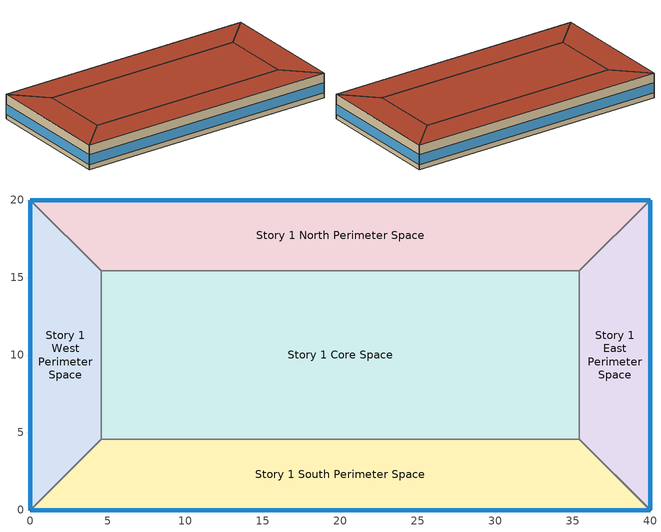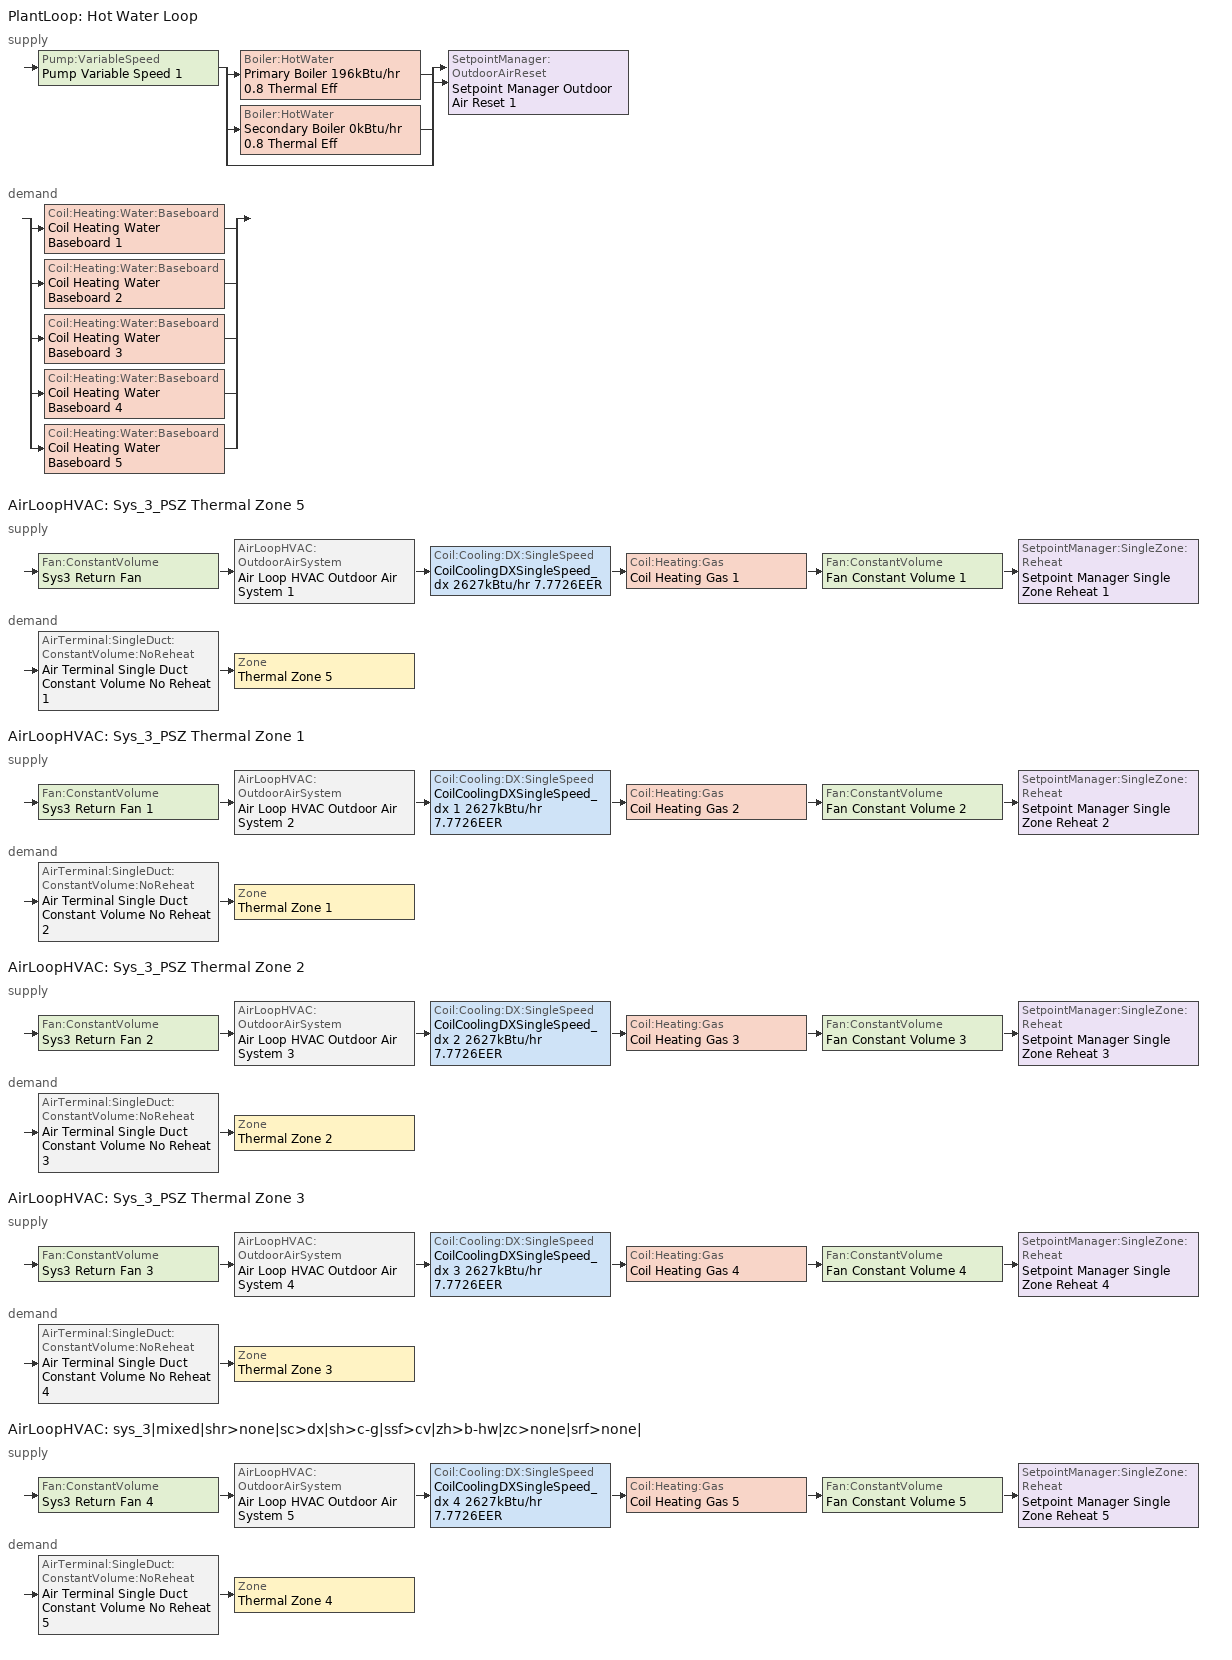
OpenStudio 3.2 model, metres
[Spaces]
Story 1 West Perimeter Space
 floor ground: 0,20 4.57,15.43 4.57,4.57 0,0 z0
 wall outside: 0,20 0,0 z0:3.8
 wall to Story 1 North Perimeter Space: 4.57,15.43 0,20 z0:3.8
 wall to Story 1 Core Space: 4.57,4.57 4.57,15.43 z0:3.8
 wall to Story 1 South Perimeter Space: 0,0 4.57,4.57 z0:3.8
 window: 0,19.97 0,0.03 z0.76:2.28
 roof outside: 0,0 4.57,4.57 4.57,15.43 0,20 z3.8
Story 1 North Perimeter Space
 floor ground: 40,20 35.43,15.43 4.57,15.43 0,20 z0
 wall outside: 40,20 0,20 z0:3.8
 wall to Story 1 East Perimeter Space: 35.43,15.43 40,20 z0:3.8
 wall to Story 1 Core Space: 4.57,15.43 35.43,15.43 z0:3.8
 window: 39.97,20 0.03,20 z0.76:2.28
 roof outside: 35.43,15.43 40,20 0,20 4.57,15.43 z3.8
Story 1 East Perimeter Space
 floor ground: 40,20 40,0 35.43,4.57 35.43,15.43 z0
 wall outside: 40,0 40,20 z0:3.8
 wall to Story 1 South Perimeter Space: 35.43,4.57 40,0 z0:3.8
 wall to Story 1 Core Space: 35.43,15.43 35.43,4.57 z0:3.8
 window: 40,0.03 40,19.97 z0.76:2.28
 roof outside: 40,0 40,20 35.43,15.43 35.43,4.57 z3.8
Story 1 South Perimeter Space
 floor ground: 35.43,4.57 40,0 0,0 4.57,4.57 z0
 wall outside: 0,0 40,0 z0:3.8
 wall to Story 1 Core Space: 35.43,4.57 4.57,4.57 z0:3.8
 window: 0.03,0 39.97,0 z0.76:2.28
 roof outside: 40,0 35.43,4.57 4.57,4.57 0,0 z3.8
Story 1 Core Space
 floor ground: 35.43,15.43 35.43,4.57 4.57,4.57 4.57,15.43 z0
 roof outside: 35.43,4.57 35.43,15.43 4.57,15.43 4.57,4.57 z3.8
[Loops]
PlantLoop 'Hot Water Loop'
 supply: Pump:VariableSpeed 'Pump Variable Speed 1' > split
  | Boiler:HotWater 'Primary Boiler 196kBtu/hr 0.8 Thermal Eff'
  | Boiler:HotWater 'Secondary Boiler 0kBtu/hr 0.8 Thermal Eff'
  | bypass
  join > SetpointManager:OutdoorAirReset 'Setpoint Manager Outdoor Air Reset 1'
 demand: split
  | Coil:Heating:Water:Baseboard 'Coil Heating Water Baseboard 1'
  | Coil:Heating:Water:Baseboard 'Coil Heating Water Baseboard 2'
  | Coil:Heating:Water:Baseboard 'Coil Heating Water Baseboard 3'
  | Coil:Heating:Water:Baseboard 'Coil Heating Water Baseboard 4'
  | Coil:Heating:Water:Baseboard 'Coil Heating Water Baseboard 5'
AirLoopHVAC 'Sys_3_PSZ Thermal Zone 5'
 supply: Fan:ConstantVolume 'Sys3 Return Fan' > AirLoopHVAC:OutdoorAirSystem 'Air Loop HVAC Outdoor Air System 1' > Coil:Cooling:DX:SingleSpeed 'CoilCoolingDXSingleSpeed_dx 2627kBtu/hr 7.7726EER' > Coil:Heating:Gas 'Coil Heating Gas 1' > Fan:ConstantVolume 'Fan Constant Volume 1' > SetpointManager:SingleZone:Reheat 'Setpoint Manager Single Zone Reheat 1'
 demand: AirTerminal:SingleDuct:ConstantVolume:NoReheat 'Air Terminal Single Duct Constant Volume No Reheat 1' > Zone 'Thermal Zone 5'
AirLoopHVAC 'Sys_3_PSZ Thermal Zone 1'
 supply: Fan:ConstantVolume 'Sys3 Return Fan 1' > AirLoopHVAC:OutdoorAirSystem 'Air Loop HVAC Outdoor Air System 2' > Coil:Cooling:DX:SingleSpeed 'CoilCoolingDXSingleSpeed_dx 1 2627kBtu/hr 7.7726EER' > Coil:Heating:Gas 'Coil Heating Gas 2' > Fan:ConstantVolume 'Fan Constant Volume 2' > SetpointManager:SingleZone:Reheat 'Setpoint Manager Single Zone Reheat 2'
 demand: AirTerminal:SingleDuct:ConstantVolume:NoReheat 'Air Terminal Single Duct Constant Volume No Reheat 2' > Zone 'Thermal Zone 1'
AirLoopHVAC 'Sys_3_PSZ Thermal Zone 2'
 supply: Fan:ConstantVolume 'Sys3 Return Fan 2' > AirLoopHVAC:OutdoorAirSystem 'Air Loop HVAC Outdoor Air System 3' > Coil:Cooling:DX:SingleSpeed 'CoilCoolingDXSingleSpeed_dx 2 2627kBtu/hr 7.7726EER' > Coil:Heating:Gas 'Coil Heating Gas 3' > Fan:ConstantVolume 'Fan Constant Volume 3' > SetpointManager:SingleZone:Reheat 'Setpoint Manager Single Zone Reheat 3'
 demand: AirTerminal:SingleDuct:ConstantVolume:NoReheat 'Air Terminal Single Duct Constant Volume No Reheat 3' > Zone 'Thermal Zone 2'
AirLoopHVAC 'Sys_3_PSZ Thermal Zone 3'
 supply: Fan:ConstantVolume 'Sys3 Return Fan 3' > AirLoopHVAC:OutdoorAirSystem 'Air Loop HVAC Outdoor Air System 4' > Coil:Cooling:DX:SingleSpeed 'CoilCoolingDXSingleSpeed_dx 3 2627kBtu/hr 7.7726EER' > Coil:Heating:Gas 'Coil Heating Gas 4' > Fan:ConstantVolume 'Fan Constant Volume 4' > SetpointManager:SingleZone:Reheat 'Setpoint Manager Single Zone Reheat 4'
 demand: AirTerminal:SingleDuct:ConstantVolume:NoReheat 'Air Terminal Single Duct Constant Volume No Reheat 4' > Zone 'Thermal Zone 3'
AirLoopHVAC 'sys_3|mixed|shr>none|sc>dx|sh>c-g|ssf>cv|zh>b-hw|zc>none|srf>none|'
 supply: Fan:ConstantVolume 'Sys3 Return Fan 4' > AirLoopHVAC:OutdoorAirSystem 'Air Loop HVAC Outdoor Air System 5' > Coil:Cooling:DX:SingleSpeed 'CoilCoolingDXSingleSpeed_dx 4 2627kBtu/hr 7.7726EER' > Coil:Heating:Gas 'Coil Heating Gas 5' > Fan:ConstantVolume 'Fan Constant Volume 5' > SetpointManager:SingleZone:Reheat 'Setpoint Manager Single Zone Reheat 5'
 demand: AirTerminal:SingleDuct:ConstantVolume:NoReheat 'Air Terminal Single Duct Constant Volume No Reheat 5' > Zone 'Thermal Zone 4'
[Building]
Small Office: North Axis {deg}=-0; Space Type=ASHRAE 189.1-2009 ClimateZone 4-8 SmallOffice; Default Construction Set=ASHRAE 189.1-2009 ClimateZone 5 (smoff) ConstSet
[ClimateZones]
Climate Zone Institution Name 1=ASHRAE; Climate Zone Document Name 1=ANSI/ASHRAE Standard 169; Climate Zone Document Year 1=2006; Climate Zone Institution Name 2=CEC; Climate Zone Document Name 2=California Climate Zone Descriptions; Climate Zone Document Year 2=1995
[Site]
Toronto Pearson Intl AP_ON_CAN: Latitude {deg}=43.677; Longitude {deg}=-79.631; Time Zone {hr}=-5; Elevation {m}=173.4
[Site:WaterMainsTemperature]
Calculation Method=Correlation; Annual Average Outdoor Air Temperature {C}=9.05833; Maximum Difference In Monthly Average Outdoor Air Temperatures {deltaC}=28.3
[SizingPeriod:DesignDay] Barometric Pressure {Pa}=99259; Sky Clearness=0; Rain Indicator=0; Snow Indicator=0; Day of Month=21; Daylight Saving Time Indicator=0; Humidity Indicating Type=Wetbulb; Dry-Bulb Temperature Range Modifier Type=DefaultMultipliers
Name | Maximum Dry-Bulb Temperature {C} | Daily Dry-Bulb Temperature Range {deltaC} | Humidity Indicating Conditions at Maximum Dry-Bulb | Wind Speed {m/s} | Wind Direction {deg} | Month | Day Type | Solar Model Indicator | ASHRAE Taub | ASHRAE Taud
Toronto Pearson Intl AP Ann Clg .4% Condns DB=>MWB | 31.3 | 9.7 | 22.4 | 6 | 270 | 7 | SummerDesignDay | ASHRAETau | 0.425 | 2.27
Toronto Pearson Intl AP Ann Htg 99.6% Condns DB | -18 | 0 | -18 | 5.2 | 0 | 1 | WinterDesignDay | ASHRAEClearSky
Toronto Pearson Intl AP Ann Clg .4% Condns WB=>MDB | 29.2 | 9.7 | 23.7 | 6 | 270 | 7 | SummerDesignDay | ASHRAETau | 0.425 | 2.27
[Construction]
000 ExtSlabCarpet 4in ClimateZone 1-8: MAT-CC05 4 HW CONCRETE, CP02 CARPET PAD
000 Exterior Door: 000 F08 Metal surface, 000 I01 25mm insulation board
000 Exterior Window: 000 Clear 3mm, 000 Air 13mm, 000 Clear 3mm
000 Interior Ceiling: 000 M11 100mm lightweight concrete, 000 F05 Ceiling air space resistance, 000 F16 Acoustic tile
000 Interior Door; 000 Interior Partition: 000 G05 25mm wood
000 Interior Floor: 000 F16 Acoustic tile, 000 F05 Ceiling air space resistance, 000 M11 100mm lightweight concrete
000 Interior Wall: 000 G01a 19mm gypsum board, 000 F04 Wall air space resistance, 000 G01a 19mm gypsum board
000 Interior Window: 000 Clear 3mm
ASHRAE 189.1-2009 ExtRoof IEAD ClimateZone 2-5: Roof Membrane, Roof Insulation [21], Metal Decking
ASHRAE 189.1-2009 ExtWall Mass ClimateZone 5: 1IN Stucco, 8IN Concrete HW, Wall Insulation [40], 1/2IN Gypsum
ASHRAE 189.1-2009 ExtWindow ClimateZone 4-5: Theoretical Glass [207]
[DefaultConstructionSet]
ASHRAE 189.1-2009 ClimateZone 5 (smoff) ConstSet: Default Exterior Surface Constructions=ASHRAE 189.1-2009 ClimateZone 5 (smoff) Exterior DefSurfCons; Default Interior Surface Constructions=000 Interior DefSurfCons; Default Ground Contact Surface Constructions=000 Ground DefSurfCons; Default Exterior SubSurface Constructions=ASHRAE 189.1-2009 ClimateZone 5 (smoff) Exterior DefSubCons; Default Interior SubSurface Constructions=000 Interior DefSubCons; Interior Partition Construction=000 Interior Partition
[DefaultSubSurfaceConstructions] Glass Door Construction=000 Exterior Window; Skylight Construction=000 Exterior Window; Tubular Daylight Dome Construction=000 Interior Window; Tubular Daylight Diffuser Construction=000 Interior Window
Name | Fixed Window Construction | Operable Window Construction | Door Construction
000 Interior DefSubCons | 000 Interior Window | 000 Interior Window | 000 Interior Door
ASHRAE 189.1-2009 ClimateZone 5 (smoff) Exterior DefSubCons | ASHRAE 189.1-2009 ExtWindow ClimateZone 4-5 | ASHRAE 189.1-2009 ExtWindow ClimateZone 4-5 | 000 Exterior Door
[DefaultSurfaceConstructions]
Name | Floor Construction | Wall Construction | Roof Ceiling Construction
000 Ground DefSurfCons | 000 ExtSlabCarpet 4in ClimateZone 1-8 | 000 ExtSlabCarpet 4in ClimateZone 1-8 | 000 ExtSlabCarpet 4in ClimateZone 1-8
000 Interior DefSurfCons | 000 Interior Floor | 000 Interior Wall | 000 Interior Ceiling
ASHRAE 189.1-2009 ClimateZone 5 (smoff) Exterior DefSurfCons | 000 ExtSlabCarpet 4in ClimateZone 1-8 | ASHRAE 189.1-2009 ExtWall Mass ClimateZone 5 | ASHRAE 189.1-2009 ExtRoof IEAD ClimateZone 2-5
[Material]
Name | Roughness | Thickness {m} | Conductivity {W/m-K} | Density {kg/m3} | Specific Heat {J/kg-K} | Thermal Absorptance | Solar Absorptance | Visible Absorptance
000 F08 Metal surface | Smooth | 0.0008 | 45.28 | 7824 | 500
000 F16 Acoustic tile | MediumSmooth | 0.0191 | 0.06 | 368 | 590
000 G01a 19mm gypsum board | MediumSmooth | 0.019 | 0.16 | 800 | 1090
000 G05 25mm wood | MediumSmooth | 0.0254 | 0.15 | 608 | 1630
000 I01 25mm insulation board | MediumRough | 0.0254 | 0.03 | 43 | 1210
000 M11 100mm lightweight concrete | MediumRough | 0.1016 | 0.53 | 1280 | 840
1/2IN Gypsum | Smooth | 0.0127 | 0.16 | 784.9 | 830 | 0.9 | 0.92 | 0.92
1IN Stucco | Smooth | 0.0253 | 0.6918 | 1858 | 837 | 0.9 | 0.92 | 0.92
8IN Concrete HW | MediumRough | 0.2033 | 1.7296 | 2243 | 837 | 0.9 | 0.65 | 0.65
MAT-CC05 4 HW CONCRETE | Rough | 0.1016 | 1.311 | 2240 | 836.8 | 0.9 | 0.7 | 0.7
Metal Decking | MediumSmooth | 0.0015 | 45.006 | 7680 | 418.4 | 0.9 | 0.7 | 0.3
Roof Insulation [21] | MediumRough | 0.2105 | 0.049 | 265 | 836.8 | 0.9 | 0.7 | 0.7
Roof Membrane | VeryRough | 0.0095 | 0.16 | 1121.29 | 1460 | 0.9 | 0.7 | 0.7
Wall Insulation [40] | MediumRough | 0.0794 | 0.0432 | 91 | 837 | 0.9 | 0.5 | 0.5
[Material:AirGap]
Name | Thermal Resistance
000 F04 Wall air space resistance | 0.15
000 F05 Ceiling air space resistance | 0.18
[Material:NoMass]
CP02 CARPET PAD: Roughness=VeryRough; Thermal Resistance=0.2165; Thermal Absorptance=0.9; Solar Absorptance=0.7; Visible Absorptance=0.8
[WindowMaterial:Gas]
000 Air 13mm: Gas Type=Air; Thickness=0.0127
[WindowMaterial:Glazing] Optical Data Type=SpectralAverage; Thickness=0.003; Infrared Transmittance at Normal Incidence=0
Name | Solar Transmittance at Normal Incidence | Front Side Solar Reflectance at Normal Incidence | Back Side Solar Reflectance at Normal Incidence | Visible Transmittance at Normal Incidence | Front Side Visible Reflectance at Normal Incidence | Back Side Visible Reflectance at Normal Incidence | Front Side Infrared Hemispherical Emissivity | Back Side Infrared Hemispherical Emissivity | Conductivity | Dirt Correction Factor for Solar and Visible Transmittance | Solar Diffusing
000 Clear 3mm | 0.837 | 0.075 | 0.075 | 0.898 | 0.081 | 0.081 | 0.84 | 0.84 | 0.9
Theoretical Glass [207] | 0.3311 | 0.6189 | 0.6189 | 0.44 | 0.51 | 0.51 | 0.9 | 0.9 | 0.0133 | 1 | No
[DefaultScheduleSet]
SmallOffice Schedules: Number of People Schedule=Small Office Bldg Occ; People Activity Level Schedule=Small Office Activity; Lighting Schedule=Small Office Bldg Light; Electric Equipment Schedule=Small Office Bldg Equip; Infiltration Schedule=Small Office Infil Quarter On
[DesignSpecification:OutdoorAir]
SmallOffice Outdoor Air: Outdoor Air Method=Sum; Outdoor Air Flow per Person=0.0107645; Outdoor Air Flow per Floor Area=0; Outdoor Air Flow Rate=0; Outdoor Air Flow Air Changes per Hour=0
[ElectricEquipment]
ASHRAE 189.1-2009 ClimateZone 4-8 SmallOffice ElecInst: Electric Equipment Definition=ASHRAE 189.1-2009 ClimateZone 4-8 SmallOffice ElecDef; Space or SpaceType=ASHRAE 189.1-2009 ClimateZone 4-8 SmallOffice
[ElectricEquipment:Definition]
ASHRAE 189.1-2009 ClimateZone 4-8 SmallOffice ElecDef: Design Level Calculation Method=Watts/Area; Design Level=0; Watts per Space Floor Area=5.81251
[Lights]
ASHRAE 189.1-2009 ClimateZone 4-8 SmallOffice LightsInst: Lights Definition=ASHRAE 189.1-2009 ClimateZone 4-8 SmallOffice LightsDef; Space or SpaceType=ASHRAE 189.1-2009 ClimateZone 4-8 SmallOffice
[Lights:Definition]
ASHRAE 189.1-2009 ClimateZone 4-8 SmallOffice LightsDef: Design Level Calculation Method=Watts/Area; Lighting Level=0; Watts per Space Floor Area=9.68752
[People]
ASHRAE 189.1-2009 ClimateZone 4-8 SmallOffice PeopInst: People Definition=SmallOffice PeopDef; Space or SpaceType=ASHRAE 189.1-2009 ClimateZone 4-8 SmallOffice
[People:Definition]
SmallOffice PeopDef: Number of People Calculation Method=People/Area; Number of People=0; People per Space Floor Area=0.0538196; Fraction Radiant=0.3
[SpaceInfiltration:DesignFlowRate]
ASHRAE 189.1-2009 ClimateZone 4-8 SmallOffice Infil: Space or SpaceType=ASHRAE 189.1-2009 ClimateZone 4-8 SmallOffice; Design Flow Rate Calculation Method=AirChanges/Hour; Design Flow Rate=0; Air Changes per Hour=0.41
[SpaceType]
ASHRAE 189.1-2009 ClimateZone 4-8 SmallOffice: Default Schedule Set=SmallOffice Schedules; Design Specification Outdoor Air Object=SmallOffice Outdoor Air
[ThermostatSetpoint:DualSetpoint] Heating Setpoint Temperature Schedule=Small Office HtgSetp; Cooling Setpoint Temperature Schedule=Small Office ClgSetp
Thermal Zone 1 Thermostat; Thermal Zone 2 Thermostat; Thermal Zone 3 Thermostat; Thermal Zone 4 Thermostat; Thermal Zone 5 Thermostat
[BuildingStory]
Story 1: Nominal Z Coordinate {m}=0; Nominal Floor to Floor Height {m}=3.8
[Space] Building Story=Story 1
Name | Thermal Zone
Story 1 West Perimeter Space | Thermal Zone 2
Story 1 North Perimeter Space | Thermal Zone 3
Story 1 East Perimeter Space | Thermal Zone 4
Story 1 South Perimeter Space | Thermal Zone 1
Story 1 Core Space | Thermal Zone 5
[ThermalZone] Use Ideal Air Loads=No
Name | Thermostat
Thermal Zone 1 | Thermal Zone 1 Thermostat
Thermal Zone 2 | Thermal Zone 2 Thermostat
Thermal Zone 3 | Thermal Zone 3 Thermostat
Thermal Zone 4 | Thermal Zone 4 Thermostat
Thermal Zone 5 | Thermal Zone 5 Thermostat
[Sizing:Zone] Zone Cooling Design Supply Air Temperature Input Method=TemperatureDifference; Zone Cooling Design Supply Air Temperature {C}=14; Zone Cooling Design Supply Air Temperature Difference {deltaC}=11; Zone Heating Design Supply Air Temperature Input Method=TemperatureDifference; Zone Heating Design Supply Air Temperature {C}=40; Zone Heating Design Supply Air Temperature Difference {deltaC}=21; Zone Cooling Design Supply Air Humidity Ratio {kg-H2O/kg-air}=0.0085; Zone Heating Design Supply Air Humidity Ratio {kg-H2O/kg-air}=0.008; Zone Heating Sizing Factor=1.3; Zone Cooling Sizing Factor=1.1; Cooling Design Air Flow Method=DesignDay; Heating Design Air Flow Method=DesignDay; Account for Dedicated Outdoor Air System=No; Dedicated Outdoor Air System Control Strategy=NeutralSupplyAir; Dedicated Outdoor Air Low Setpoint Temperature for Design {C}=Autosize; Dedicated Outdoor Air High Setpoint Temperature for Design {C}=Autosize
Thermal Zone 1; Thermal Zone 2; Thermal Zone 3; Thermal Zone 4; Thermal Zone 5
[Zone equipment]
Thermal Zone 1: Air Terminal Single Duct Constant Volume No Reheat 2, Zone HVAC Baseboard Convective Water 2
Thermal Zone 2: Air Terminal Single Duct Constant Volume No Reheat 3, Zone HVAC Baseboard Convective Water 3
Thermal Zone 3: Air Terminal Single Duct Constant Volume No Reheat 4, Zone HVAC Baseboard Convective Water 4
Thermal Zone 4: Air Terminal Single Duct Constant Volume No Reheat 5, Zone HVAC Baseboard Convective Water 5
Thermal Zone 5: Air Terminal Single Duct Constant Volume No Reheat 1, Zone HVAC Baseboard Convective Water 1
[PlantLoop]
Hot Water Loop: Fluid Type=Water; Glycol Concentration=0; Plant Loop Volume {m3}=Autocalculate; Load Distribution Scheme=Optimal
[Sizing:Plant]
Hot Water Loop: Loop Type=Heating; Design Loop Exit Temperature {C}=82; Loop Design Temperature Difference {deltaC}=16; Sizing Option=NonCoincident; Zone Timesteps in Averaging Window=1; Coincident Sizing Factor Mode=None
[Pump:VariableSpeed]
Pump Variable Speed 1: Motor Efficiency=0.855; Pump Control Type=Intermittent; Skin Loss Radiative Fraction=0.5; Design Power Sizing Method=PowerPerFlowPerPressure; Design Electric Power per Unit Flow Rate {W/(m3/s)}=348701.1; Design Shaft Power per Unit Flow Rate per Unit Head {W-s/m3-Pa}=1.28205; Design Minimum Flow Rate Fraction=0
[Boiler:HotWater] Fuel Type=NaturalGas; Nominal Thermal Efficiency=0.8; Normalized Boiler Efficiency Curve=BOILER-EFFFPLR-NECB2011; Water Outlet Upper Temperature Limit {C}=99; Boiler Flow Mode=ConstantFlow; Parasitic Electric Load {W}=0; Sizing Factor=1
Name | Nominal Capacity {W}
Primary Boiler 196kBtu/hr 0.8 Thermal Eff | 57322.3
Secondary Boiler 0kBtu/hr 0.8 Thermal Eff | 0.001
[SetpointManager:OutdoorAirReset]
Setpoint Manager Outdoor Air Reset 1: Control Variable=Temperature; Setpoint at Outdoor Low Temperature {C}=82; Outdoor Low Temperature {C}=-16; Setpoint at Outdoor High Temperature {C}=60; Outdoor High Temperature {C}=0
[AirLoopHVAC] Design Supply Air Flow Rate {m3/s}=autosize; Design Return Air Flow Fraction of Supply Air Flow=1
Name | Availability Schedule
Sys_3_PSZ Thermal Zone 5 | Sys_3_PSZ Thermal Zone 5 Occ Sch
Sys_3_PSZ Thermal Zone 1 | Sys_3_PSZ Thermal Zone 1 Occ Sch
Sys_3_PSZ Thermal Zone 2 | Sys_3_PSZ Thermal Zone 2 Occ Sch
Sys_3_PSZ Thermal Zone 3 | Sys_3_PSZ Thermal Zone 3 Occ Sch
sys_3|mixed|shr>none|sc>dx|sh>c-g|ssf>cv|zh>b-hw|zc>none|srf>none| | sys_3|mixed|shr>none|sc>dx|sh>c-g|ssf>cv|zh>b-hw|zc>none|srf>none| Occ Sch
[Sizing:System] Type of Load to Size On=Sensible; Design Outdoor Air Flow Rate {m3/s}=Autosize; Central Heating Maximum System Air Flow Ratio=1; Preheat Design Temperature {C}=7; Preheat Design Humidity Ratio {kg-H2O/kg-Air}=0.008; Precool Design Temperature {C}=13; Precool Design Humidity Ratio {kg-H2O/kg-Air}=0.008; Central Cooling Design Supply Air Temperature {C}=13; Central Heating Design Supply Air Temperature {C}=43; Sizing Option=NonCoincident; 100% Outdoor Air in Cooling=No; 100% Outdoor Air in Heating=No; Central Cooling Design Supply Air Humidity Ratio {kg-H2O/kg-Air}=0.0085; Central Heating Design Supply Air Humidity Ratio {kg-H2O/kg-Air}=0.008; Cooling Design Air Flow Method=DesignDay; Cooling Design Air Flow Rate {m3/s}=0; Heating Design Air Flow Method=DesignDay; Heating Design Air Flow Rate {m3/s}=0; System Outdoor Air Method=ZoneSum; Zone Maximum Outdoor Air Fraction=1; Cooling Supply Air Flow Rate Per Floor Area {m3/s-m2}=0.00996765; Cooling Fraction of Autosized Cooling Supply Air Flow Rate=1; Cooling Supply Air Flow Rate Per Unit Cooling Capacity {m3/s-W}=3.94755e-05; Heating Supply Air Flow Rate Per Floor Area {m3/s-m2}=0.00996765; Heating Fraction of Autosized Heating Supply Air Flow Rate=1; Heating Fraction of Autosized Cooling Supply Air Flow Rate=1; Heating Supply Air Flow Rate Per Unit Heating Capacity {m3/s-W}=3.15882e-05; Cooling Design Capacity Method=CoolingDesignCapacity; Cooling Design Capacity {W}=autosize; Cooling Design Capacity Per Floor Area {W/m2}=234.7; Fraction of Autosized Cooling Design Capacity=1; Heating Design Capacity Method=HeatingDesignCapacity; Heating Design Capacity {W}=autosize; Heating Design Capacity Per Floor Area {W/m2}=157; Fraction of Autosized Heating Design Capacity=1; Central Cooling Capacity Control Method=OnOff
Sys_3_PSZ Thermal Zone 5; Sys_3_PSZ Thermal Zone 1; Sys_3_PSZ Thermal Zone 2; Sys_3_PSZ Thermal Zone 3; sys_3|mixed|shr>none|sc>dx|sh>c-g|ssf>cv|zh>b-hw|zc>none|srf>none|
[Fan:ConstantVolume] Availability Schedule=Always On Discrete; Fan Total Efficiency=0.39975; Pressure Rise {Pa}=640; Maximum Flow Rate {m3/s}=AutoSize; Motor Efficiency=0.615
Fan Constant Volume 1; Sys3 Return Fan; Fan Constant Volume 2; Sys3 Return Fan 1; Fan Constant Volume 3; Sys3 Return Fan 2; Fan Constant Volume 4; Sys3 Return Fan 3; Fan Constant Volume 5; Sys3 Return Fan 4
[Coil:Heating:Gas] Availability Schedule=Always On Discrete; Gas Burner Efficiency=0.8; Nominal Capacity {W}=AutoSize; Parasitic Electric Load {W}=0; Part Load Fraction Correlation Curve=FURNACE-EFFPLR-NECB2011; Parasitic Gas Load {W}=0
Coil Heating Gas 1; Coil Heating Gas 2; Coil Heating Gas 3; Coil Heating Gas 4; Coil Heating Gas 5
[Coil:Cooling:DX:SingleSpeed] Availability Schedule=Always On Discrete; Rated Total Cooling Capacity {W}=770000; Rated Sensible Heat Ratio=autosize; Rated COP {W/W}=2.72426; Rated Air Flow Rate {m3/s}=38.5; Rated Evaporator Fan Power Per Volume Flow Rate {W/(m3/s)}=773.3; Total Cooling Capacity Function of Temperature Curve=DXCOOL-NECB2011-REF-CAPFT; Total Cooling Capacity Function of Flow Fraction Curve=DXCOOL-NECB2011-REF-CAPFFLOW; Energy Input Ratio Function of Temperature Curve=DXCOOL-NECB2011-REF-COOLEIRFT; Energy Input Ratio Function of Flow Fraction Curve=DXCOOL-NECB2011-REF-COOLEIRFFLOW; Part Load Fraction Correlation Curve=DXCOOL-NECB2011-REF-COOLPLFFPLR; Minimum Outdoor Dry-Bulb Temperature for Compressor Operation {C}=-25; Condenser Type=AirCooled; Evaporative Condenser Effectiveness=0; Evaporative Condenser Air Flow Rate {m3/s}=Autosize; Evaporative Condenser Pump Rated Power Consumption {W}=Autosize; Crankcase Heater Capacity {W}=0; Maximum Outdoor Dry-Bulb Temperature for Crankcase Heater Operation {C}=0; Basin Heater Capacity {W/K}=0; Basin Heater Setpoint Temperature {C}=10
CoilCoolingDXSingleSpeed_dx 2627kBtu/hr 7.7726EER; CoilCoolingDXSingleSpeed_dx 1 2627kBtu/hr 7.7726EER; CoilCoolingDXSingleSpeed_dx 2 2627kBtu/hr 7.7726EER; CoilCoolingDXSingleSpeed_dx 3 2627kBtu/hr 7.7726EER; CoilCoolingDXSingleSpeed_dx 4 2627kBtu/hr 7.7726EER
[Controller:OutdoorAir] Minimum Outdoor Air Flow Rate {m3/s}=autosize; Maximum Outdoor Air Flow Rate {m3/s}=Autosize; Economizer Control Type=DifferentialEnthalpy; Economizer Control Action Type=ModulateFlow; Lockout Type=NoLockout; Minimum Limit Type=FixedMinimum; High Humidity Control=No; Heat Recovery Bypass Control Type=BypassWhenWithinEconomizerLimits
Name | Minimum Outdoor Air Schedule | Controller Mechanical Ventilation
Controller Outdoor Air 1 | Sys_3_PSZ Thermal Zone 5 Occ Sch | Controller Mechanical Ventilation 1
Controller Outdoor Air 2 | Sys_3_PSZ Thermal Zone 1 Occ Sch | Controller Mechanical Ventilation 2
Controller Outdoor Air 3 | Sys_3_PSZ Thermal Zone 2 Occ Sch | Controller Mechanical Ventilation 3
Controller Outdoor Air 4 | Sys_3_PSZ Thermal Zone 3 Occ Sch | Controller Mechanical Ventilation 4
Controller Outdoor Air 5 | sys_3|mixed|shr>none|sc>dx|sh>c-g|ssf>cv|zh>b-hw|zc>none|srf>none| Occ Sch | Controller Mechanical Ventilation 5
[Controller:MechanicalVentilation] Availability Schedule=Always On Discrete; System Outdoor Air Method=ZoneSum
Controller Mechanical Ventilation 1; Controller Mechanical Ventilation 2; Controller Mechanical Ventilation 3; Controller Mechanical Ventilation 4; Controller Mechanical Ventilation 5
[AirLoopHVAC:OutdoorAirSystem]
Name | Controller
Air Loop HVAC Outdoor Air System 1 | Controller Outdoor Air 1
Air Loop HVAC Outdoor Air System 2 | Controller Outdoor Air 2
Air Loop HVAC Outdoor Air System 3 | Controller Outdoor Air 3
Air Loop HVAC Outdoor Air System 4 | Controller Outdoor Air 4
Air Loop HVAC Outdoor Air System 5 | Controller Outdoor Air 5
[SetpointManager:SingleZone:Reheat] Minimum Supply Air Temperature {C}=13; Maximum Supply Air Temperature {C}=43
Name | Control Zone
Setpoint Manager Single Zone Reheat 1 | Thermal Zone 5
Setpoint Manager Single Zone Reheat 2 | Thermal Zone 1
Setpoint Manager Single Zone Reheat 3 | Thermal Zone 2
Setpoint Manager Single Zone Reheat 4 | Thermal Zone 3
Setpoint Manager Single Zone Reheat 5 | Thermal Zone 4
[AirTerminal:SingleDuct:ConstantVolume:NoReheat] Availability Schedule=Always On Discrete; Maximum Air Flow Rate {m3/s}=AutoSize
Air Terminal Single Duct Constant Volume No Reheat 1; Air Terminal Single Duct Constant Volume No Reheat 2; Air Terminal Single Duct Constant Volume No Reheat 3; Air Terminal Single Duct Constant Volume No Reheat 4; Air Terminal Single Duct Constant Volume No Reheat 5
[Coil:Heating:Water:Baseboard] Heating Design Capacity Method=HeatingDesignCapacity; Heating Design Capacity {W}=autosize; Heating Design Capacity Per Floor Area {W/m2}=0; Fraction of Autosized Heating Design Capacity=0.8
Coil Heating Water Baseboard 1; Coil Heating Water Baseboard 2; Coil Heating Water Baseboard 3; Coil Heating Water Baseboard 4; Coil Heating Water Baseboard 5
[ZoneHVAC:Baseboard:Convective:Water] Availability Schedule=Always On Discrete
Name | Heating Coil
Zone HVAC Baseboard Convective Water 1 | Coil Heating Water Baseboard 1
Zone HVAC Baseboard Convective Water 2 | Coil Heating Water Baseboard 2
Zone HVAC Baseboard Convective Water 3 | Coil Heating Water Baseboard 3
Zone HVAC Baseboard Convective Water 4 | Coil Heating Water Baseboard 4
Zone HVAC Baseboard Convective Water 5 | Coil Heating Water Baseboard 5
[AvailabilityManager:NightCycle] Applicability Schedule=Always On Discrete; Control Type=CycleOnAny; Thermostat Tolerance {deltaC}=1; Cycling Run Time {s}=3600
Availability Manager Night Cycle 1; Availability Manager Night Cycle 2; Availability Manager Night Cycle 3; Availability Manager Night Cycle 4; Availability Manager Night Cycle 5
[Schedule:Constant]
Always On Discrete: Value=1
[Schedule:Ruleset]
Name | Default Day Schedule | Summer Design Day Schedule | Winter Design Day Schedule
Small Office Bldg Occ | Small Office Bldg Occ Default Schedule | Small Office Bldg Occ Summer Design Day | Small Office Bldg Occ Winter Design Day
Small Office Bldg Light | Small Office Bldg Light Default Schedule | Small Office Bldg Light Summer Design Day | Small Office Bldg Light Winter Design Day
Small Office Activity | Small Office Activity Default Schedule | Small Office Activity Summer Design Day | Small Office Activity Winter Design Day
Small Office Bldg Equip | Small Office Bldg Equip Default Schedule | Small Office Bldg Equip Summer Design Day | Small Office Bldg Equip Winter Design Day
Small Office HtgSetp | Small Office HtgSetp Default Schedule | Small Office HtgSetp Summer Design Day | Small Office HtgSetp Winter Design Day
Small Office Infil Quarter On | Small Office Infil Quarter On Default Schedule | Small Office Infil Quarter On Summer Design Day | Small Office Infil Quarter On Winter Design Day
Small Office ClgSetp | Small Office ClgSetp Default Schedule | Small Office ClgSetp Summer Design Day | Small Office ClgSetp Winter Design Day
Sys_3_PSZ Thermal Zone 1 Occ Sch | Sys_3_PSZ Thermal Zone 1 Occ Sch Default | Sys_3_PSZ Thermal Zone 1 Occ Sch Summer Design Day | Sys_3_PSZ Thermal Zone 1 Occ Sch Winter Design Day
Sys_3_PSZ Thermal Zone 2 Occ Sch | Sys_3_PSZ Thermal Zone 2 Occ Sch Default | Sys_3_PSZ Thermal Zone 2 Occ Sch Summer Design Day | Sys_3_PSZ Thermal Zone 2 Occ Sch Winter Design Day
Sys_3_PSZ Thermal Zone 3 Occ Sch | Sys_3_PSZ Thermal Zone 3 Occ Sch Default | Sys_3_PSZ Thermal Zone 3 Occ Sch Summer Design Day | Sys_3_PSZ Thermal Zone 3 Occ Sch Winter Design Day
Sys_3_PSZ Thermal Zone 5 Occ Sch | Sys_3_PSZ Thermal Zone 5 Occ Sch Default | Sys_3_PSZ Thermal Zone 5 Occ Sch Summer Design Day | Sys_3_PSZ Thermal Zone 5 Occ Sch Winter Design Day
sys_3|mixed|shr>none|sc>dx|sh>c-g|ssf>cv|zh>b-hw|zc>none|srf>none| Occ Sch | sys_3|mixed|shr>none|sc>dx|sh>c-g|ssf>cv|zh>b-hw|zc>none|srf>none| Occ Sch Default | sys_3|mixed|shr>none|sc>dx|sh>c-g|ssf>cv|zh>b-hw|zc>none|srf>none| Occ Sch Summer Design Day | sys_3|mixed|shr>none|sc>dx|sh>c-g|ssf>cv|zh>b-hw|zc>none|srf>none| Occ Sch Winter Design Day
[Schedule:Day]
Small Office Bldg Occ Default Schedule: 6, 0, 0, 7, 0, 0.1, 8, 0, 0.2, 12, 0, 0.95, 13, 0, 0.5, 17, 0, 0.95, 18, 0, 0.3, 20, 0, 0.1, 24, 0, 0.05
Small Office Bldg Occ Summer Design Day: 6, 0, 0, 22, 0, 1, 24, 0, 0.05
Small Office Bldg Occ Rule 2 Day Schedule: 6, 0, 0, 8, 0, 0.1, 12, 0, 0.3, 17, 0, 0.1, 24, 0, 0
Small Office Bldg Occ Rule 1 Day Schedule; Small Office Bldg Occ Winter Design Day; Small Office Bldg Light Winter Design Day; Small Office Bldg Equip Winter Design Day; Sys_3_PSZ Thermal Zone 1 Occ Sch Sunday; Sys_3_PSZ Thermal Zone 2 Occ Sch Sunday; Sys_3_PSZ Thermal Zone 3 Occ Sch Sunday; Sys_3_PSZ Thermal Zone 5 Occ Sch Sunday; sys_3|mixed|shr>none|sc>dx|sh>c-g|ssf>cv|zh>b-hw|zc>none|srf>none| Occ Sch Sunday: 24, 0, 0
Small Office Bldg Light Default Schedule: 5, 0, 0.05, 7, 0, 0.1, 8, 0, 0.3, 17, 0, 0.9, 18, 0, 0.5, 20, 0, 0.3, 22, 0, 0.2, 23, 0, 0.1, 24, 0, 0.05
Small Office Bldg Light Rule 2 Day Schedule: 6, 0, 0.05, 8, 0, 0.1, 12, 0, 0.3, 17, 0, 0.15, 24, 0, 0.05
Small Office Bldg Light Summer Design Day; Small Office Bldg Equip Summer Design Day; Small Office Infil Quarter On Rule 1 Day Schedule; Sys_3_PSZ Thermal Zone 1 Occ Sch Winter Design Day; Sys_3_PSZ Thermal Zone 1 Occ Sch Summer Design Day; Sys_3_PSZ Thermal Zone 2 Occ Sch Winter Design Day; Sys_3_PSZ Thermal Zone 2 Occ Sch Summer Design Day; Sys_3_PSZ Thermal Zone 3 Occ Sch Winter Design Day; Sys_3_PSZ Thermal Zone 3 Occ Sch Summer Design Day; Sys_3_PSZ Thermal Zone 5 Occ Sch Winter Design Day; Sys_3_PSZ Thermal Zone 5 Occ Sch Summer Design Day; sys_3|mixed|shr>none|sc>dx|sh>c-g|ssf>cv|zh>b-hw|zc>none|srf>none| Occ Sch Winter Design Day; sys_3|mixed|shr>none|sc>dx|sh>c-g|ssf>cv|zh>b-hw|zc>none|srf>none| Occ Sch Summer Design Day: 24, 0, 1
Small Office Bldg Light Rule 1 Day Schedule: 24, 0, 0.05
Small Office Activity Default Schedule; Small Office Activity Winter Design Day; Small Office Activity Summer Design Day: 24, 0, 120
Small Office Bldg Equip Default Schedule: 8, 0, 0.4, 12, 0, 0.9, 13, 0, 0.8, 17, 0, 0.9, 18, 0, 0.5, 24, 0, 0.4
Small Office Bldg Equip Rule 2 Day Schedule: 6, 0, 0.3, 8, 0, 0.4, 12, 0, 0.5, 17, 0, 0.35, 24, 0, 0.3
Small Office Bldg Equip Rule 1 Day Schedule: 24, 0, 0.3
Small Office HtgSetp Default Schedule: 6, 0, 15.6, 22, 0, 21, 24, 0, 15.6
Small Office HtgSetp Rule 2 Day Schedule: 6, 0, 15.6, 18, 0, 21, 24, 0, 15.6
Small Office HtgSetp Winter Design Day: 24, 0, 21
Small Office HtgSetp Rule 1 Day Schedule; Small Office HtgSetp Summer Design Day: 24, 0, 15.6
Small Office Infil Quarter On Default Schedule; Small Office Infil Quarter On Summer Design Day: 6, 0, 1, 22, 0, 0.25, 24, 0, 1
Small Office Infil Quarter On Rule 2 Day Schedule; Small Office Infil Quarter On Winter Design Day: 6, 0, 1, 18, 0, 0.25, 24, 0, 1
Small Office ClgSetp Default Schedule; Small Office ClgSetp Summer Design Day: 6, 0, 26.7, 22, 0, 24, 24, 0, 26.7
Small Office ClgSetp Rule 2 Day Schedule: 6, 0, 26.7, 18, 0, 24, 24, 0, 26.7
Small Office ClgSetp Rule 1 Day Schedule; Small Office ClgSetp Winter Design Day: 24, 0, 26.7
Sys_3_PSZ Thermal Zone 1 Occ Sch Default; Sys_3_PSZ Thermal Zone 2 Occ Sch Default; Sys_3_PSZ Thermal Zone 3 Occ Sch Default; Sys_3_PSZ Thermal Zone 5 Occ Sch Default; sys_3|mixed|shr>none|sc>dx|sh>c-g|ssf>cv|zh>b-hw|zc>none|srf>none| Occ Sch Default: 7, 0, 0, 18, 0, 1, 24, 0, 0
Sys_3_PSZ Thermal Zone 1 Occ Sch Saturday; Sys_3_PSZ Thermal Zone 2 Occ Sch Saturday; Sys_3_PSZ Thermal Zone 3 Occ Sch Saturday; Sys_3_PSZ Thermal Zone 5 Occ Sch Saturday; sys_3|mixed|shr>none|sc>dx|sh>c-g|ssf>cv|zh>b-hw|zc>none|srf>none| Occ Sch Saturday: 8, 0, 0, 12, 0, 1, 24, 0, 0
[Schedule:Rule] Date Specification Type=DateRange; Start Month=1; Start Day=1; End Month=12; End Day=31
Name | Schedule Ruleset | Rule Order | Day Schedule | Apply Sunday | Apply Monday | Apply Tuesday | Apply Wednesday | Apply Thursday | Apply Friday | Apply Saturday
Small Office Bldg Occ Rule 2 | Small Office Bldg Occ | 1 | Small Office Bldg Occ Rule 2 Day Schedule | No | No | No | No | No | No | Yes
Small Office Bldg Occ Rule 1 | Small Office Bldg Occ | 0 | Small Office Bldg Occ Rule 1 Day Schedule | Yes | No | No | No | No | No | No
Small Office Bldg Light Rule 2 | Small Office Bldg Light | 1 | Small Office Bldg Light Rule 2 Day Schedule | No | No | No | No | No | No | Yes
Small Office Bldg Light Rule 1 | Small Office Bldg Light | 0 | Small Office Bldg Light Rule 1 Day Schedule | Yes | No | No | No | No | No | No
Small Office Bldg Equip Rule 2 | Small Office Bldg Equip | 1 | Small Office Bldg Equip Rule 2 Day Schedule | No | No | No | No | No | No | Yes
Small Office Bldg Equip Rule 1 | Small Office Bldg Equip | 0 | Small Office Bldg Equip Rule 1 Day Schedule | Yes | No | No | No | No | No | No
Small Office HtgSetp Rule 2 | Small Office HtgSetp | 1 | Small Office HtgSetp Rule 2 Day Schedule | No | No | No | No | No | No | Yes
Small Office HtgSetp Rule 1 | Small Office HtgSetp | 0 | Small Office HtgSetp Rule 1 Day Schedule | Yes | No | No | No | No | No | No
Small Office Infil Quarter On Rule 2 | Small Office Infil Quarter On | 1 | Small Office Infil Quarter On Rule 2 Day Schedule | No | No | No | No | No | No | Yes
Small Office Infil Quarter On Rule 1 | Small Office Infil Quarter On | 0 | Small Office Infil Quarter On Rule 1 Day Schedule | Yes | No | No | No | No | No | No
Small Office ClgSetp Rule 2 | Small Office ClgSetp | 1 | Small Office ClgSetp Rule 2 Day Schedule | No | No | No | No | No | No | Yes
Small Office ClgSetp Rule 1 | Small Office ClgSetp | 0 | Small Office ClgSetp Rule 1 Day Schedule | Yes | No | No | No | No | No | No
Sys_3_PSZ Thermal Zone 1 Occ Sch Saturday Rule | Sys_3_PSZ Thermal Zone 1 Occ Sch | 1 | Sys_3_PSZ Thermal Zone 1 Occ Sch Saturday |  |  |  |  |  |  | Yes
Sys_3_PSZ Thermal Zone 1 Occ Sch Sunday Rule | Sys_3_PSZ Thermal Zone 1 Occ Sch | 0 | Sys_3_PSZ Thermal Zone 1 Occ Sch Sunday | Yes
Sys_3_PSZ Thermal Zone 2 Occ Sch Saturday Rule | Sys_3_PSZ Thermal Zone 2 Occ Sch | 1 | Sys_3_PSZ Thermal Zone 2 Occ Sch Saturday |  |  |  |  |  |  | Yes
Sys_3_PSZ Thermal Zone 2 Occ Sch Sunday Rule | Sys_3_PSZ Thermal Zone 2 Occ Sch | 0 | Sys_3_PSZ Thermal Zone 2 Occ Sch Sunday | Yes
Sys_3_PSZ Thermal Zone 3 Occ Sch Saturday Rule | Sys_3_PSZ Thermal Zone 3 Occ Sch | 1 | Sys_3_PSZ Thermal Zone 3 Occ Sch Saturday |  |  |  |  |  |  | Yes
Sys_3_PSZ Thermal Zone 3 Occ Sch Sunday Rule | Sys_3_PSZ Thermal Zone 3 Occ Sch | 0 | Sys_3_PSZ Thermal Zone 3 Occ Sch Sunday | Yes
Sys_3_PSZ Thermal Zone 5 Occ Sch Saturday Rule | Sys_3_PSZ Thermal Zone 5 Occ Sch | 1 | Sys_3_PSZ Thermal Zone 5 Occ Sch Saturday |  |  |  |  |  |  | Yes
Sys_3_PSZ Thermal Zone 5 Occ Sch Sunday Rule | Sys_3_PSZ Thermal Zone 5 Occ Sch | 0 | Sys_3_PSZ Thermal Zone 5 Occ Sch Sunday | Yes
sys_3|mixed|shr>none|sc>dx|sh>c-g|ssf>cv|zh>b-hw|zc>none|srf>none| Occ Sch Saturday Rule | sys_3|mixed|shr>none|sc>dx|sh>c-g|ssf>cv|zh>b-hw|zc>none|srf>none| Occ Sch | 1 | sys_3|mixed|shr>none|sc>dx|sh>c-g|ssf>cv|zh>b-hw|zc>none|srf>none| Occ Sch Saturday |  |  |  |  |  |  | Yes
sys_3|mixed|shr>none|sc>dx|sh>c-g|ssf>cv|zh>b-hw|zc>none|srf>none| Occ Sch Sunday Rule | sys_3|mixed|shr>none|sc>dx|sh>c-g|ssf>cv|zh>b-hw|zc>none|srf>none| Occ Sch | 0 | sys_3|mixed|shr>none|sc>dx|sh>c-g|ssf>cv|zh>b-hw|zc>none|srf>none| Occ Sch Sunday | Yes
[Curve:Biquadratic] Minimum Value of x=13; Maximum Value of x=24; Minimum Value of y=24; Maximum Value of y=46
Name | Coefficient1 Constant | Coefficient2 x | Coefficient3 x**2 | Coefficient4 y | Coefficient5 y**2 | Coefficient6 x*y
DXCOOL-NECB2011-REF-CAPFT | 0.867905 | 0.0142459 | 0.00055436 | -0.0075575 | 3.3e-05 | -0.0001918
DXCOOL-NECB2011-REF-COOLEIRFT | 0.114171 | 0.0281822 | -0.0004199 | 0.0214108 | 0.000161028 | -0.000679104
[Curve:Quadratic] Minimum Value of x=0.5; Maximum Value of x=1.5
Name | Coefficient1 Constant | Coefficient2 x | Coefficient3 x**2
DXCOOL-NECB2011-REF-CAPFFLOW | 0.8 | 0.2 | 0
DXCOOL-NECB2011-REF-COOLEIRFFLOW | 1.1552 | -0.1808 | 0.0256
[Curve:Cubic] Maximum Value of x=1
Name | Coefficient1 Constant | Coefficient2 x | Coefficient3 x**2 | Coefficient4 x**3 | Minimum Value of x
DXCOOL-NECB2011-REF-COOLPLFFPLR | 0.0277 | 4.9151 | -8.184 | 4.2702 | 0.7
BOILER-EFFFPLR-NECB2011 | 0.3831 | 2.0567 | -2.6469 | 1.2148 | 0
FURNACE-EFFPLR-NECB2011 | 0.722 | 0.8211 | -1.0396 | 0.5 | 0
